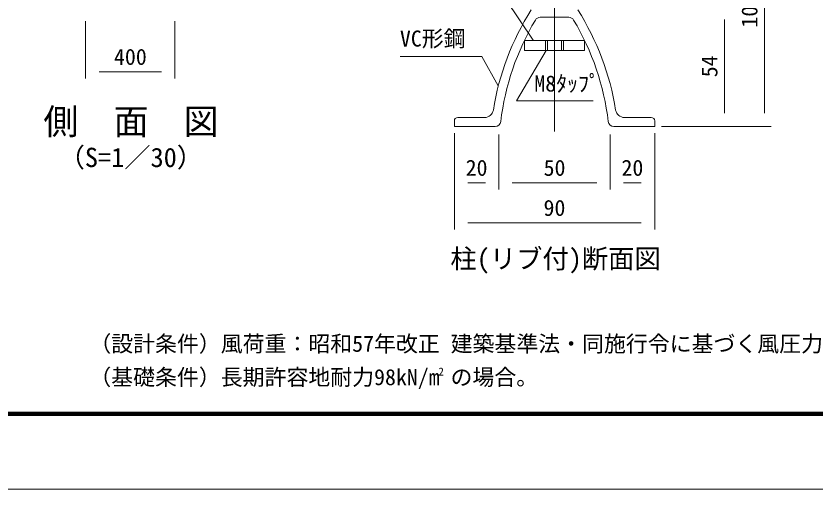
# Model space of a CAD drawing. Units: millimetres, scale not verified, with parts at other scales. Extents: x -6300 to 6300, y -4455 to 4455.
# Drawn here: x -828 to 2762, y -4455 to -2331 of the extents above; entities that cross this region are included whole.
import ezdxf
from ezdxf.enums import TextEntityAlignment as Align

# ---------------------------------------------------------------- set-up
doc = ezdxf.new("R2010")
doc.units = ezdxf.units.MM
doc.header["$LTSCALE"] = 30
doc.linetypes.add('DASHED', pattern=[7.5, 6, -1.5])
doc.linetypes.add('USER1', pattern=[50.8, 31.75, -6.35, 6.35, -6.35])
for name, color, linetype, lineweight in [('0-0_D-STR3', 3, 'Continuous', 13), ('0-1_D-STR1', 1, 'Continuous', 18), ('0-2_D-BMK', 2, 'USER1', 13), ('0-4_D-STR-DIM', 7, 'Continuous', 9), ('0-7_D-STR-TXT', 7, 'Continuous', 9), ('0-B_D-TTL', 7, 'Continuous', 9)]:
    doc.layers.add(name, color=color, linetype=linetype, lineweight=lineweight)
doc.layers.add('0-6_D-TTL-TXT', color=7, linetype='Continuous')
doc.styles.add('ＭＳ ゴシック', font='')
doc.styles.get('ＭＳ ゴシック').set_extended_font_data('MS Gothic')

msp = doc.modelspace()

# ---------------------------------------------------------------- linework, layer by layer
at = {"layer": '0-0_D-STR3'}
for p, q in [((1455.98, -2440.77), (1726.28, -2440.77)), ((1455.98, -2440.77), (1455.98, -2485.77)), ((1726.28, -2440.77), (1726.28, -2485.77)), ((1455.98, -2485.77), (1726.28, -2485.77))]:
    msp.add_line(p, q, dxfattribs=at)
at = {"layer": '0-0_D-STR3', "linetype": 'DASHED'}
for p, q in [((1551.13, -2485.77), (1551.13, -2440.77)), ((1559.13, -2485.77), (1559.13, -2440.77)), ((1623.13, -2485.77), (1623.13, -2440.77)), ((1631.13, -2485.77), (1631.13, -2440.77))]:
    msp.add_line(p, q, dxfattribs=at)
at = {"layer": '0-1_D-STR1'}
for p, q in [((1526.71, -2337.02), (1655.55, -2337.02)), ((1276.88, -2787.02), (1156.13, -2787.02)), ((1905.38, -2787.02), (2026.13, -2787.02)), ((1141.13, -2827.02), (1141.13, -2802.02)), ((1141.13, -2827.02), (1141.13, -2802.02)), ((1324.67, -2827.02), (1141.13, -2827.02)), ((1857.59, -2827.02), (2041.13, -2827.02)), ((2041.13, -2827.02), (2041.13, -2802.02))]:
    msp.add_line(p, q, dxfattribs=at)
for centre, radius, start, end in [((2501.13, -2944.02), 1200, 147.73028, 170.85863), ((681.13, -2944.02), 1200, 9.14137, 32.26972), ((2501.13, -2944.02), 1160, 149.15113, 173.11764), ((1526.71, -2362.02), 25, 90, 149.15113), ((1655.55, -2362.02), 25, 30.84887, 90), ((681.13, -2944.02), 1160, 6.88236, 30.84887), ((1276.88, -2747.02), 40, 270, 350.85863), ((1905.38, -2747.02), 40, 189.14137, 270), ((1156.13, -2802.02), 15, 90, 180), ((2026.13, -2802.02), 15, 0, 90), ((1324.67, -2802.02), 25, 270, 353.11764), ((1857.59, -2802.02), 25, 186.88236, 270)]:
    msp.add_arc(centre, radius, start, end, dxfattribs=at)
at = {"layer": '0-2_D-BMK'}
msp.add_line((1591.13, -2849.25), (1591.13, -1751.26), dxfattribs=at)
at = {"layer": '0-4_D-STR-DIM'}
for p, q in [((2534.86, -2767.02), (2534.86, -1847.02)), ((-515.21, -2355), (-515.21, -2612.32)), ((-115.21, -2355), (-115.21, -2612.32)), ((2354.86, -2347.02), (2354.86, -2767.02)), ((-455.21, -2582.32), (-175.21, -2582.32)), ((2071.13, -2827.02), (2384.86, -2827.02)), ((2071.13, -2827.02), (2564.86, -2827.02)), ((1141.13, -2857.02), (1141.13, -3110.47)), ((1141.13, -2857.02), (1141.13, -3290.47)), ((1341.13, -2863.56), (1341.13, -3110.47)), ((1341.13, -2863.56), (1341.13, -3110.47)), ((1841.13, -2862.41), (1841.13, -3110.47)), ((1841.13, -2862.41), (1841.13, -3110.47)), ((2041.13, -2857.02), (2041.13, -3110.47)), ((2041.13, -2857.02), (2041.13, -3290.47)), ((1201.13, -3080.47), (1281.13, -3080.47)), ((1401.13, -3080.47), (1781.13, -3080.47)), ((1901.13, -3080.47), (1981.13, -3080.47)), ((1201.13, -3260.47), (1981.13, -3260.47))]:
    msp.add_line(p, q, dxfattribs=at)
at = {"layer": '0-7_D-STR-TXT'}
for points in [[(1006.43, -2255.63), (1371.78, -2255.63), (1495.8, -2439.11)], [(898.47, -2512.72), (1264.95, -2512.72), (1337.66, -2644.64)], [(1765.45, -2711.69), (1420.29, -2711.69), (1554.11, -2485.53)]]:
    msp.add_lwpolyline(points, dxfattribs=at)
at = {"layer": '0-B_D-TTL', "color": 2, "lineweight": 18}
msp.add_lwpolyline([(-6300, 4455), (6300, 4455), (6300, -4455), (-6300, -4455)], close=True, dxfattribs=at)
at = {"layer": '0-B_D-TTL'}
for points in [[(-5895, 4125), (5895, 4125), (5895, -4125), (-5895, -4125)], [(-5891.25, 4121.25), (5891.25, 4121.25), (5891.25, -4121.25), (-5891.25, -4121.25)], [(-5887.5, 4117.5), (5887.5, 4117.5), (5887.5, -4117.5), (-5887.5, -4117.5)], [(-5883.75, 4113.75), (5883.75, 4113.75), (5883.75, -4113.75), (-5883.75, -4113.75)], [(-5880, 4110), (5880, 4110), (5880, -4110), (-5880, -4110)]]:
    msp.add_lwpolyline(points, close=True, dxfattribs=at)

# ---------------------------------------------------------------- texts
at = {"layer": '0-4_D-STR-DIM', "style": 'ＭＳ ゴシック'}
for s, p in [('104', (2524.74, -2383.18)), ('54', (2344.74, -2606.15))]:
    msp.add_text(s, height=72.14, rotation=90, dxfattribs=at).set_placement(p, align=Align.BOTTOM_LEFT)
for s, p in [('400', (-387.96, -2572.19)), ('20', (1192, -3070.35)), ('50', (1542.19, -3070.35)), ('20', (1892, -3070.35)), ('90', (1541.82, -3250.35))]:
    msp.add_text(s, height=72.14, dxfattribs=at).set_placement(p, align=Align.BOTTOM_LEFT)
at = {"layer": '0-6_D-TTL-TXT', "style": 'ＭＳ ゴシック'}
for s, height, p in [('側\u3000面\u3000図', 115.5, (-705.06, -2897.42)), ('（S=1／30）', 86.66, (-636.83, -3035.38)), ('柱(リブ付)断面図', 86.66, (1123.31, -3490.25)), ('（設計条件）風荷重：昭和57年改正 建築基準法・同施行令に基づく風圧力に準拠。', 72.14, (-498.67, -3860.4)), ('（基礎条件）長期許容地耐力98kN/m の場合。', 72.14, (-498.67, -4010.4)), ('2', 36.07, (1069.53, -3956.69))]:
    msp.add_text(s, height=height, dxfattribs=at).set_placement(p, align=Align.BOTTOM_LEFT)
at = {"layer": '0-7_D-STR-TXT', "style": 'ＭＳ ゴシック'}
for s, p in [('VC形鋼', (896.56, -2490.04)), ('M8ﾀｯﾌﾟ', (1500.48, -2691.86))]:
    msp.add_text(s, height=72.14, dxfattribs=at).set_placement(p, align=Align.BOTTOM_LEFT)

doc.saveas('drawing.dxf')
